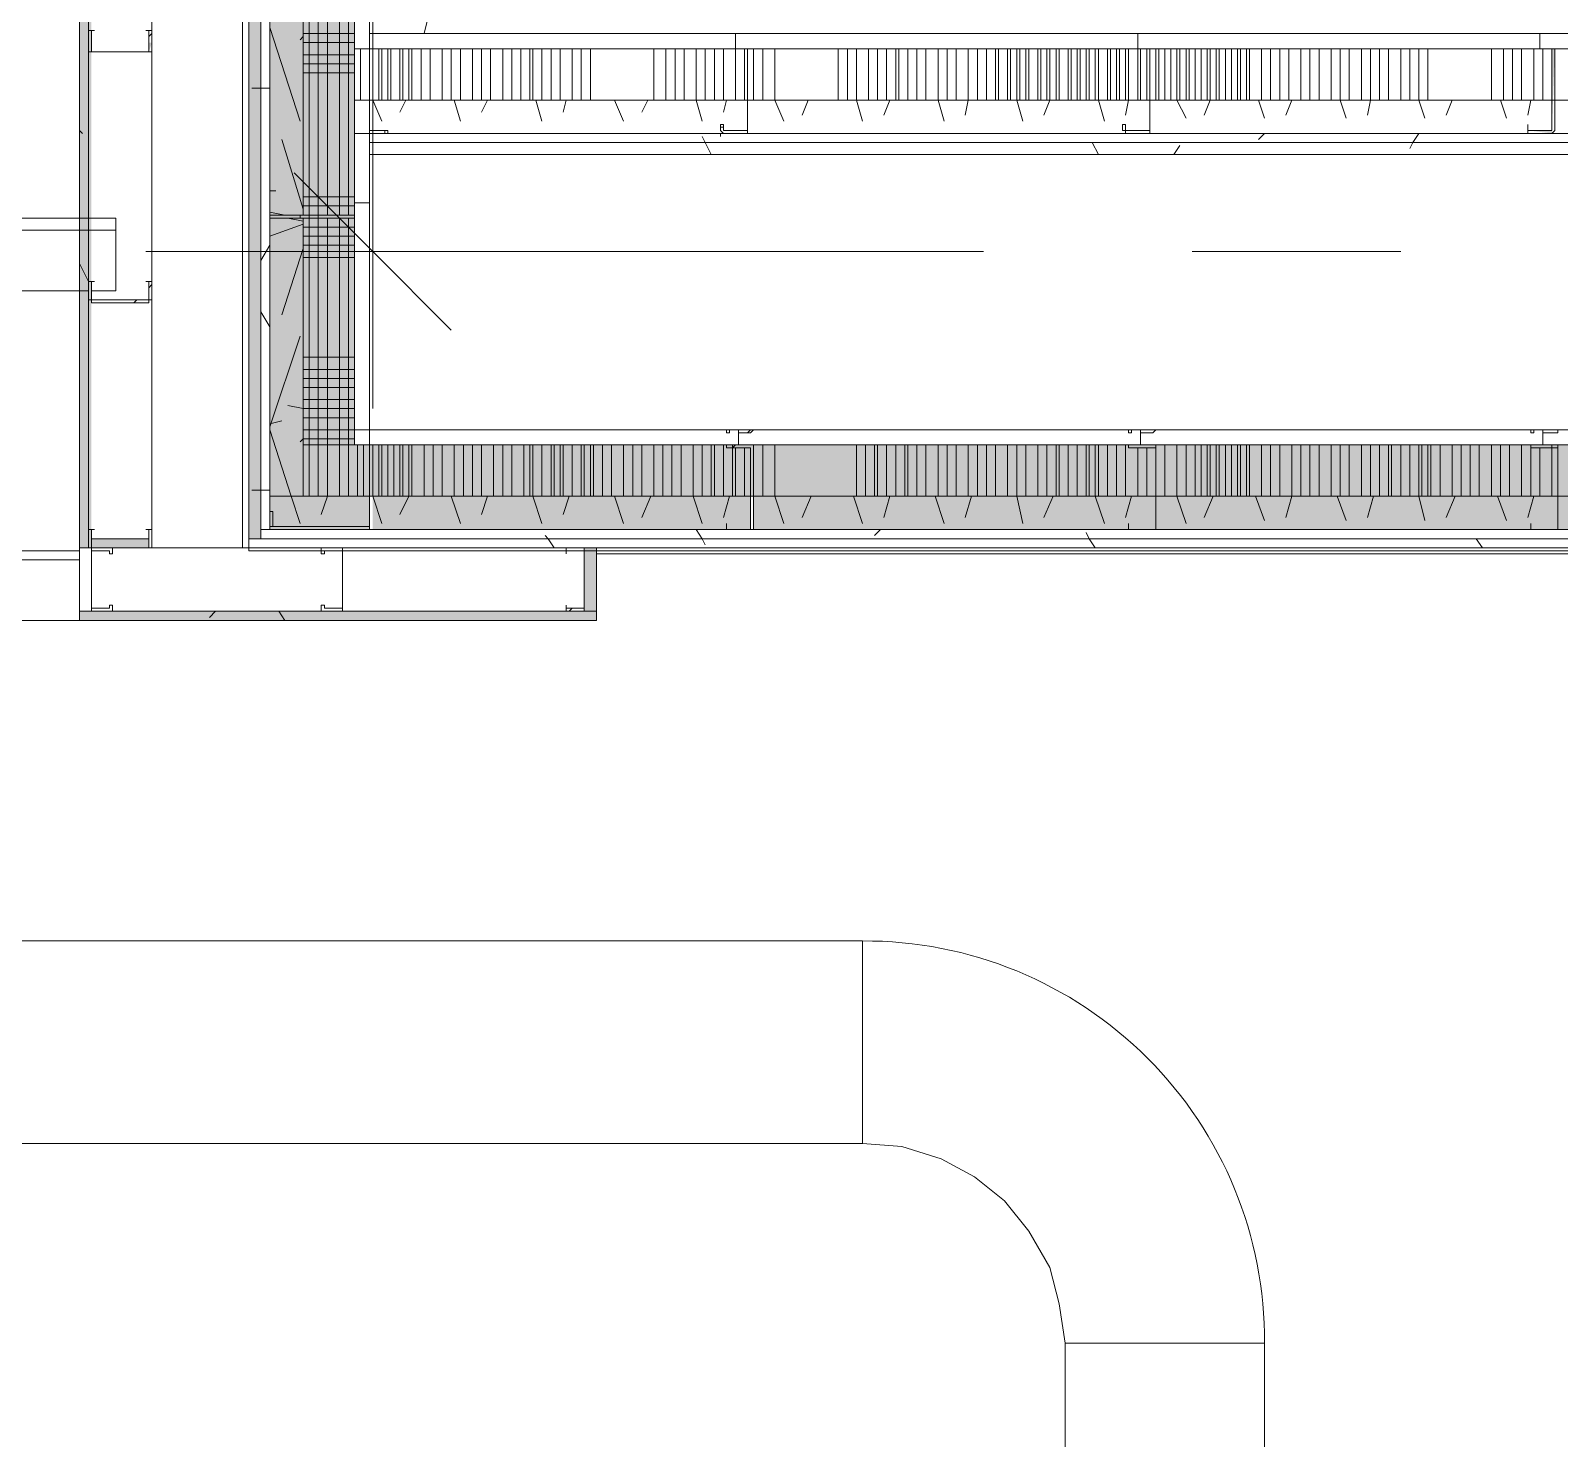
# Model space of a CAD drawing. Header units: metres. Extents: x -2 to 237, y -8 to 52.
# Drawn here: x 41.071 to 43.389, y 22.645 to 24.779 of the extents above; entities that cross this region are included whole.
import ezdxf

# ---------------------------------------------------------------- set-up
doc = ezdxf.new("R2010")
doc.units = ezdxf.units.M
doc.layers.add('HVAC - Ductos', color=5, linetype='Continuous', lineweight=0)
doc.layers.add('PDF3_Geometry', color=7, linetype='Continuous', lineweight=0, true_color=0xaaaaaa)
doc.layers.add('PDF3_Solid Fills', color=7, linetype='Continuous', lineweight=0, true_color=0xffffff)

msp = doc.modelspace()

# ---------------------------------------------------------------- hatches: boundary and pattern name
at = {"layer": 'PDF3_Solid Fills', "lineweight": 0, "transparency": 33554559}
for points in [[(41.4202, 24.0086), (41.4202, 34.1699), (41.4019, 34.1699), (41.4019, 24.0086)], [(41.4843, 24.0728), (41.4843, 25.4661), (41.4798, 25.4707), (41.4843, 25.5166), (41.4798, 25.5211), (41.4843, 26.8182), (41.4798, 26.8228), (41.4843, 28.3353), (41.4798, 28.3399), (41.4843, 29.5499), (41.4798, 29.5545), (41.4843, 29.5958), (41.4798, 29.6004), (41.4843, 31.0578), (41.4798, 31.0624), (41.4843, 31.1037), (41.4798, 31.1083), (41.4843, 32.3595), (41.4798, 32.3641), (41.4843, 32.4053), (41.4798, 32.4099), (41.4843, 34.1012), (41.4339, 34.1012), (41.4339, 24.0728)], [(41.4843, 24.0728), (41.4843, 25.4661), (41.4798, 25.4707), (41.4843, 25.5166), (41.4798, 25.5211), (41.4843, 26.8182), (41.4798, 26.8228), (41.4843, 28.3353), (41.4798, 28.3399), (41.4843, 29.5499), (41.4798, 29.5545), (41.4843, 29.5958), (41.4798, 29.6004), (41.4843, 31.0578), (41.4798, 31.0624), (41.4843, 31.1037), (41.4798, 31.1083), (41.4843, 32.3595), (41.4798, 32.3641), (41.4843, 32.4053), (41.4798, 32.4099), (41.4843, 34.1012), (41.4339, 34.1012), (41.4339, 24.0728)], [(41.1635, 25.1957), (41.2551, 25.1957), (41.2551, 25.2094), (41.1452, 25.2094), (41.1452, 23.9948), (41.2506, 23.9948), (41.2506, 24.0086), (41.1635, 24.0086)], [(44.8027, 24.1506), (44.8027, 24.0911), (44.6744, 24.0911), (44.6744, 24.1506), (41.4843, 24.1506), (41.4843, 24.0727), (44.8348, 24.0727), (44.8348, 24.1506)], [(41.1452, 23.8848), (41.9289, 23.8848), (41.9289, 23.9948), (41.9106, 23.9948), (41.9106, 23.8986), (41.1452, 23.8986)]]:
    msp.add_hatch(color=256, dxfattribs=at).paths.add_polyline_path(points)
h = msp.add_hatch(color=256, dxfattribs=at)
h.paths.add_polyline_path([(41.5119, 29.6004), (41.4843, 29.5958), (41.4843, 29.5545), (41.5119, 29.5545), (41.4843, 29.5499), (41.4843, 28.3399), (41.5119, 28.3399), (41.4843, 28.3353), (41.4843, 26.8228), (41.5119, 26.8228), (41.4843, 26.8182), (41.4843, 26.7724), (41.5622, 26.7724), (41.5622, 34.0279), (41.4843, 34.0279), (41.4843, 32.4099), (41.5119, 32.4099), (41.4843, 32.4053), (41.4843, 32.3641), (41.5119, 32.3641), (41.4843, 32.3595), (41.4843, 31.1083), (41.5119, 31.1083), (41.4843, 31.1037), (41.4843, 31.0624), (41.5119, 31.0624), (41.4843, 31.0578), (41.4843, 29.6004)])
h.paths.add_polyline_path([(41.5119, 25.4707), (41.4843, 25.4661), (41.4843, 24.1506), (41.5622, 24.1506), (41.5622, 26.7678), (41.4843, 26.7678), (41.4843, 25.5211), (41.5119, 25.5211), (41.4843, 25.5166), (41.4843, 25.4707)])
h = msp.add_hatch(color=256, dxfattribs=at)
h.paths.add_polyline_path([(41.5119, 29.6004), (41.4843, 29.5958), (41.4843, 29.5545), (41.5119, 29.5545), (41.4843, 29.5499), (41.4843, 28.3399), (41.5119, 28.3399), (41.4843, 28.3353), (41.4843, 26.8228), (41.5119, 26.8228), (41.4843, 26.8182), (41.4843, 26.7724), (41.5622, 26.7724), (41.5622, 34.0279), (41.4843, 34.0279), (41.4843, 32.4099), (41.5119, 32.4099), (41.4843, 32.4053), (41.4843, 32.3641), (41.5119, 32.3641), (41.4843, 32.3595), (41.4843, 31.1083), (41.5119, 31.1083), (41.4843, 31.1037), (41.4843, 31.0624), (41.5119, 31.0624), (41.4843, 31.0578), (41.4843, 29.6004)])
h.paths.add_polyline_path([(41.5119, 25.4707), (41.4843, 25.4661), (41.4843, 24.1506), (41.5622, 24.1506), (41.5622, 26.7678), (41.4843, 26.7678), (41.4843, 25.5211), (41.5119, 25.5211), (41.4843, 25.5166), (41.4843, 25.4707)])
h = msp.add_hatch(color=256, dxfattribs=at)
h.paths.add_polyline_path([(41.2506, 24.7603), (41.2506, 24.7465), (41.2552, 24.7603)])
h.paths.add_polyline_path([(41.1589, 24.7465), (41.1635, 24.7786), (41.1589, 24.7786)])
h = msp.add_hatch(color=256, dxfattribs=at)
h.paths.add_polyline_path([(43.3773, 24.6228), (43.3773, 24.6274), (43.3406, 24.6274), (43.3771, 24.6228)])
h.paths.add_polyline_path([(43.3773, 24.6274), (43.3818, 24.7511), (43.3773, 24.7511)])
h = msp.add_hatch(color=256, dxfattribs=at)
h.paths.add_polyline_path([(41.5852, 24.0269), (41.5852, 24.0728), (41.4339, 24.0728), (41.4339, 24.0269)])
h.paths.add_polyline_path([(44.8348, 24.0224), (44.8348, 24.0728), (43.9731, 24.0728), (43.9731, 24.0224)])
h.paths.add_polyline_path([(43.9685, 24.0224), (43.9685, 24.0728), (42.1673, 24.0728), (42.1673, 24.0224)])
h.paths.add_polyline_path([(42.1627, 24.0224), (42.1627, 24.0728), (41.5898, 24.0728), (41.5898, 24.0224)])
h = msp.add_hatch(color=256, dxfattribs=at)
h.paths.add_polyline_path([(41.5852, 24.0224), (41.5852, 24.0728), (41.4339, 24.0728), (41.4339, 24.0224)])
h.paths.add_polyline_path([(44.8348, 24.0224), (44.8348, 24.0728), (43.9731, 24.0728), (43.9731, 24.0224)])
h.paths.add_polyline_path([(43.9685, 24.0224), (43.9685, 24.0728), (42.1673, 24.0728), (42.1673, 24.0224)])
h.paths.add_polyline_path([(42.1627, 24.0224), (42.1627, 24.0728), (41.5898, 24.0728), (41.5898, 24.0224)])

# ---------------------------------------------------------------- linework, layer by layer
at = {"layer": 'HVAC - Ductos', "lineweight": 0}
for points in [[(41.5898, 24.2057), (41.5898, 29.1099), (41.5898, 33.8812)], [(41.4706, 24.5632), (41.5898, 24.444), (41.7089, 24.3248)], [(41.3515, 24.444), (41.5898, 24.444), (41.8281, 24.444)]]:
    msp.add_lwpolyline(points, dxfattribs=at)
for points in [[(39.3164, 23.399), (42.3323, 23.399), (42.3323, 23.0919), (39.3164, 23.0919)], [(42.9418, 22.7894), (42.9418, 16.6889), (42.6394, 16.6889), (42.6394, 22.7894)]]:
    msp.add_lwpolyline(points, close=True, dxfattribs=at)
msp.add_lwpolyline([(42.9418, 22.7894), (42.6394, 22.7894), (42.6302, 22.849), (42.6165, 22.904), (42.5844, 22.959), (42.5477, 23.0049), (42.5019, 23.0415), (42.4515, 23.069), (42.3918, 23.0873), (42.3323, 23.0919), (42.3323, 23.399, -0.41751)], format="xyb", close=True, dxfattribs=at)
at = {"layer": 'PDF3_Geometry', "lineweight": 0}
for points in [[(41.5119, 34.1837), (41.4019, 34.1837), (41.4019, 34.005), (41.4019, 24.1736), (41.4019, 23.9902), (44.8348, 23.9902), (45.4077, 23.9902), (45.4077, 24.0086), (44.8623, 24.0086)], [(41.4019, 23.9948), (41.4019, 34.1837), (41.4019, 23.9948)], [(44.8348, 24.0086), (41.4202, 24.0086), (41.4202, 24.0224), (41.5852, 24.0224), (42.1627, 24.0224), (41.5852, 24.0224), (41.4339, 24.0224), (41.4339, 24.0728), (41.4339, 24.1736), (41.4339, 34.005), (41.4339, 34.1012), (41.4339, 34.1516), (42.1214, 34.1516), (41.4202, 34.1516), (41.4202, 34.1699), (44.8027, 34.1699), (44.8027, 34.1516), (44.601, 34.1516)], [(45.7882, 24.0086), (45.7882, 23.9902), (45.4077, 23.9902), (45.4077, 24.0086), (44.8348, 24.0086), (44.8348, 23.9948), (44.8348, 23.9994), (44.8348, 24.0086), (41.4202, 24.0086), (41.4202, 24.0224), (41.4202, 24.1736), (41.4202, 34.005), (41.4202, 34.1516), (41.4202, 34.1699), (44.6515, 34.1699), (44.8027, 34.1699), (44.8165, 34.1699)], [(42.1627, 24.0224), (41.5852, 24.0224), (41.4339, 24.0224), (41.4339, 24.0728), (41.5852, 24.0728), (44.6515, 24.0728), (44.8348, 24.0728), (44.8348, 24.0224), (44.8348, 24.0728), (44.6515, 24.0728), (41.5852, 24.0728), (41.4843, 24.0728), (41.4843, 24.1506), (41.4843, 24.1736), (41.4843, 24.4944), (41.4843, 24.0728), (41.4339, 24.0728), (41.4339, 34.1012), (41.4843, 34.1012), (41.4843, 33.5375), (41.4843, 32.9279), (41.4843, 32.4099)], [(44.8302, 34.0599), (44.8302, 24.1736), (44.8348, 24.1736), (44.8348, 24.1506), (44.8348, 24.1094), (44.8394, 24.114), (45.3756, 24.114), (45.3756, 24.1094), (45.3756, 23.9994), (45.3756, 23.9857), (45.261, 23.9857), (44.8348, 23.9857), (44.8348, 23.9902), (41.9289, 23.9902), (44.8348, 23.9902), (44.8348, 23.9948), (41.9106, 23.9948), (41.9106, 23.8986), (41.1452, 23.8986)], [(44.6515, 34.0279), (44.6515, 24.1736), (44.6744, 24.1736), (44.6744, 24.3799), (44.6744, 24.1736), (44.6744, 24.1506), (44.6515, 24.1506), (41.5852, 24.1506), (41.5622, 24.1506), (41.5622, 24.1736), (41.5852, 24.1736), (41.5852, 25.4432)], [(41.4019, 34.005), (41.4019, 24.1736)], [(41.5852, 24.1736), (41.5852, 24.5906), (44.0418, 24.5906), (44.0418, 24.609), (44.0418, 24.774), (44.0418, 33.3083), (44.0418, 33.4779), (44.0418, 33.4916), (41.5852, 33.4916), (41.5852, 34.005), (44.6515, 34.005), (44.6515, 24.1736)], [(43.9594, 24.774), (43.9594, 24.7511), (43.9594, 24.6732), (43.3773, 24.6732), (42.7677, 24.6732), (42.1581, 24.6732), (41.5852, 24.6732), (41.5622, 24.6732), (41.5622, 24.6228), (41.5852, 24.6228), (44.0098, 24.6228), (44.0098, 24.6732), (44.0098, 24.774), (44.0098, 33.3083)], [(44.0235, 33.3083), (44.0235, 24.774), (44.0235, 24.6228), (44.0235, 24.609), (41.5852, 24.609), (41.5852, 24.6228)], [(41.4843, 24.4944), (41.4843, 24.1506), (41.5622, 24.1506), (41.5622, 25.5211), (41.5622, 26.1811), (41.5622, 26.7678)], [(41.5852, 24.609), (41.5852, 24.5906), (41.5852, 24.609), (41.5852, 24.6228), (41.5622, 24.6228), (41.5622, 24.1736), (41.5622, 25.5211), (41.5622, 26.1811), (41.5622, 26.7678), (41.5622, 26.1811), (41.5622, 25.5211), (41.5622, 24.7511), (41.5852, 24.7511)], [(41.4843, 24.499), (41.4843, 25.1086), (41.4843, 25.4661)], [(43.8585, 24.774), (41.5852, 24.774), (41.5852, 25.4432)], [(41.2552, 23.9948), (41.1589, 23.9948), (41.1452, 23.9948), (41.1452, 25.2094), (41.1589, 25.2094), (41.2552, 25.2094)], [(41.1452, 25.2094), (41.1452, 23.9948), (41.1452, 25.2094)], [(41.1589, 24.0086), (41.1589, 25.1911)], [(41.4019, 25.072), (41.4019, 23.9948), (41.4019, 25.072), (41.2552, 25.072), (41.2552, 25.0857), (41.2872, 25.0857), (41.3056, 25.0857), (41.4019, 25.0857)], [(41.4019, 24.0086), (41.4019, 23.9948), (41.4019, 25.072), (41.4019, 23.9948), (41.4019, 23.9902), (41.4019, 23.9948), (41.4019, 24.0086), (41.4019, 24.1736), (41.4019, 24.0086), (41.4019, 23.9948), (41.4019, 25.072), (41.4019, 23.9948), (41.5119, 23.9948), (41.4019, 23.9948), (41.4019, 24.0086), (44.8348, 24.0086), (44.8348, 23.9948), (41.9106, 23.9948), (44.8348, 23.9948), (44.8348, 23.9902), (44.8348, 23.9948), (44.8348, 23.9994), (45.3619, 23.9994), (45.3619, 24.1094)], [(41.6677, 24.774), (41.7089, 24.939)], [(41.5622, 24.7511), (41.5852, 24.7511), (42.1306, 24.7511), (41.5852, 24.7511), (41.5852, 24.774), (43.8814, 24.774), (43.8814, 24.7511), (43.3681, 24.7511), (43.9594, 24.7511), (43.9594, 24.6732), (43.3773, 24.6732), (42.7677, 24.6732), (42.1581, 24.6732), (41.5852, 24.6732), (41.5852, 24.7511), (42.1306, 24.7511)], [(42.1214, 24.774), (42.1168, 24.774), (42.1214, 24.774)], [(42.7402, 24.7511), (42.1489, 24.7511)], [(42.731, 24.774), (42.7265, 24.774), (42.731, 24.774)], [(43.3498, 24.7511), (42.7585, 24.7511)], [(42.7631, 24.774), (42.7677, 24.774)], [(43.3681, 24.7511), (43.8814, 24.7511), (43.8814, 24.774), (43.8585, 24.774)], [(43.3773, 24.774), (43.3818, 24.774), (43.3773, 24.774)], [(41.5622, 24.6228), (41.5622, 24.6732)], [(41.6081, 24.6228), (41.6081, 24.6274)], [(42.1168, 24.632), (42.1214, 24.632)], [(41.4798, 24.4944), (41.4798, 24.499)], [(41.5852, 24.499), (41.5852, 24.4944), (41.5852, 24.499)], [(41.1635, 24.3844), (41.2002, 24.3844), (41.2002, 24.4944), (38.4135, 24.4944), (38.4135, 24.3844), (38.4501, 24.3844), (41.1589, 24.3844)], [(40.916, 24.4761), (41.2002, 24.4761)], [(42.5156, 24.444), (41.2461, 24.444)], [(43.1481, 24.444), (42.8318, 24.444)], [(41.5852, 24.1736), (41.5622, 24.1736), (41.5622, 24.1506), (41.5852, 24.1506), (44.6515, 24.1506), (44.8348, 24.1506)], [(44.5736, 24.1736), (41.6631, 24.1736)], [(44.5736, 24.1736), (41.6631, 24.1736)], [(42.1581, 24.169), (42.1627, 24.1736)], [(42.1352, 24.1461), (42.1398, 24.1506)], [(42.1673, 24.0224), (42.7769, 24.0224), (43.3864, 24.0224), (43.9685, 24.0224)], [(41.9289, 23.8986), (41.9289, 23.9948), (41.9289, 23.8986), (41.9289, 23.8848), (41.1452, 23.8848)], [(41.2506, 24.0086), (41.1635, 24.0086)], [(44.8348, 23.9857), (41.9289, 23.9857), (44.8348, 23.9857), (44.8348, 23.9902), (41.4019, 23.9902), (41.4019, 23.9948), (41.5119, 23.9948)], [(41.8831, 23.9948), (41.5439, 23.9948)], [(38.4685, 23.9765), (41.1452, 23.9765)], [(41.1452, 23.8848), (41.9289, 23.8848), (41.1452, 23.8848)]]:
    msp.add_lwpolyline(points, dxfattribs=at)
for points in [[(41.4202, 24.0086), (41.4202, 34.1699), (41.4019, 34.1699), (41.4019, 24.0086)], [(41.4202, 34.1516), (41.4202, 24.0224), (41.4339, 24.0224), (41.4339, 34.1516)], [(41.4843, 24.499), (41.4843, 25.1086), (41.4843, 25.4661), (41.4843, 25.1086)], [(41.1452, 23.8848), (41.9289, 23.8848), (41.9289, 23.9948), (41.9106, 23.9948), (41.2552, 23.9948), (41.2552, 24.0086), (41.2552, 25.1911), (41.2552, 25.2094), (41.1452, 25.2094), (41.1452, 23.9948)], [(41.1589, 25.2094), (41.1452, 25.2094), (41.1452, 23.9948), (41.1589, 23.9948)], [(41.2552, 25.2094), (41.1589, 25.2094), (41.1589, 23.9948), (41.2552, 23.9948)], [(41.3927, 23.9948), (41.3927, 25.072)], [(41.3927, 23.9948), (41.3927, 25.072)], [(41.4019, 23.9948), (41.4019, 25.072)], [(41.2552, 24.7465), (41.2506, 24.7465), (41.1635, 24.7465), (41.1589, 24.7465), (41.1589, 24.7786), (41.1681, 24.7786), (41.1635, 24.7786), (41.1635, 24.7465), (41.2506, 24.7465), (41.2506, 24.7786), (41.2461, 24.7786), (41.2552, 24.7786)], [(41.5852, 24.6228), (41.6127, 24.6228), (41.6127, 24.6274), (41.5852, 24.6274), (41.5852, 24.774), (41.6631, 24.774), (41.5852, 24.774)], [(42.1398, 24.7511), (42.1398, 24.774), (42.1581, 24.774), (42.1214, 24.774), (42.126, 24.774), (42.1214, 24.774), (42.1581, 24.774), (42.1398, 24.774), (42.1398, 24.7511), (42.1581, 24.7511), (42.1581, 24.6274), (42.1581, 24.6228), (42.1214, 24.6228), (42.1168, 24.6274), (42.1168, 24.6365), (42.1214, 24.6365), (42.1214, 24.6274), (42.1581, 24.6274), (42.1581, 24.7511), (42.1168, 24.7511)], [(42.7402, 24.7511), (42.1489, 24.7511)], [(42.7494, 24.7511), (42.7494, 24.774), (42.7677, 24.774), (42.731, 24.774), (42.7356, 24.774), (42.731, 24.774), (42.7677, 24.774), (42.7494, 24.774), (42.7494, 24.7511), (42.7677, 24.7511), (42.7677, 24.6274), (42.7677, 24.6228), (42.731, 24.6228), (42.731, 24.6274), (42.7265, 24.6274), (42.7265, 24.6365), (42.731, 24.6365), (42.731, 24.6274), (42.7677, 24.6274), (42.7677, 24.7511), (42.7265, 24.7511)], [(43.3498, 24.7511), (42.7585, 24.7511)], [(43.359, 24.7511), (43.359, 24.774), (43.3773, 24.774), (43.3406, 24.774), (43.3452, 24.774), (43.3406, 24.774), (43.3773, 24.774), (43.359, 24.774), (43.359, 24.7511), (43.3773, 24.7511), (43.3818, 24.7511), (43.3818, 24.6274), (43.3773, 24.6228), (43.3406, 24.6228), (43.3406, 24.6274), (43.3406, 24.6365), (43.3406, 24.6274), (43.3773, 24.6274), (43.3773, 24.7511), (43.3406, 24.7511)], [(41.5852, 24.6732), (41.5852, 24.6228), (44.0098, 24.6228), (44.0098, 24.6732), (44.0052, 24.6732), (43.3773, 24.6732), (42.7677, 24.6732), (42.1581, 24.6732)], [(41.5852, 24.6228), (41.5852, 24.609), (44.0235, 24.609), (44.0235, 24.6228)], [(41.5852, 24.609), (41.5852, 24.5906), (44.0418, 24.5906), (44.0418, 24.609)], [(41.5622, 24.5174), (41.5852, 24.5174), (41.5852, 24.499), (41.5852, 24.5357), (41.5852, 24.5311), (41.5852, 24.5357), (41.5852, 24.499), (41.5852, 24.5174), (41.5806, 24.5174), (41.5622, 24.5174), (41.5622, 24.499), (41.5622, 24.4944), (41.4339, 24.4944), (41.4339, 24.499), (41.4339, 24.5357), (41.4431, 24.5357), (41.4339, 24.5357), (41.4339, 24.499), (41.5622, 24.499), (41.5622, 24.5357)], [(41.2552, 24.3707), (41.2506, 24.3707), (41.2506, 24.3661), (41.1635, 24.3661), (41.1635, 24.3707), (41.1589, 24.3707), (41.1589, 24.3982), (41.1681, 24.3982), (41.1635, 24.3982), (41.1635, 24.3707), (41.2506, 24.3707), (41.2506, 24.3982), (41.2461, 24.3982), (41.2552, 24.3982)], [(41.5852, 24.0224), (41.6127, 24.0224), (41.5852, 24.0224), (41.5852, 24.1736), (41.6631, 24.1736), (41.5852, 24.1736)], [(42.1444, 24.1506), (42.1444, 24.169), (42.1444, 24.1736), (42.1627, 24.1736), (42.126, 24.1736), (42.1306, 24.1736), (42.1306, 24.169), (42.126, 24.169), (42.126, 24.1736), (42.1627, 24.1736), (42.1673, 24.1736), (42.1627, 24.169), (42.1444, 24.169), (42.1444, 24.1506), (42.1627, 24.1506), (42.1673, 24.1506), (42.1673, 24.1461), (42.1673, 24.0224), (42.1627, 24.0224), (42.126, 24.0224), (42.126, 24.0315), (42.126, 24.0224), (42.1627, 24.0224), (42.1627, 24.1461), (42.126, 24.1461), (42.126, 24.1506)], [(42.7539, 24.1506), (42.7539, 24.169), (42.7539, 24.1736), (42.7723, 24.1736), (42.7356, 24.1736), (42.7402, 24.1736), (42.7402, 24.169), (42.7356, 24.169), (42.7356, 24.1736), (42.7723, 24.1736), (42.7769, 24.1736), (42.7723, 24.169), (42.7585, 24.169), (42.7539, 24.169), (42.7539, 24.1506), (42.7723, 24.1506), (42.7769, 24.1506), (42.7769, 24.1461), (42.7769, 24.0224), (42.7723, 24.0224), (42.7356, 24.0224), (42.7356, 24.0315), (42.7356, 24.0224), (42.7723, 24.0224), (42.7769, 24.0224), (42.7769, 24.1461), (42.7723, 24.1461), (42.7356, 24.1461), (42.7356, 24.1506)], [(43.3635, 24.1506), (43.3635, 24.169), (43.3635, 24.1736), (43.3681, 24.1736), (43.3818, 24.1736), (43.3452, 24.1736), (43.3498, 24.1736), (43.3498, 24.169), (43.3452, 24.169), (43.3452, 24.1736), (43.3864, 24.1736), (43.3864, 24.169), (43.3681, 24.169), (43.3635, 24.169), (43.3635, 24.1506), (43.3864, 24.1506), (43.3864, 24.1461), (43.3864, 24.0224), (43.3452, 24.0224), (43.3452, 24.0315), (43.3452, 24.0224), (43.3864, 24.0224), (43.3864, 24.1461), (43.3452, 24.1461), (43.3452, 24.1506)], [(44.8348, 24.0728), (44.8348, 24.1506), (44.6515, 24.1506), (41.5852, 24.1506), (41.4843, 24.1506), (41.4843, 24.0728), (41.5852, 24.0728), (44.6515, 24.0728)], [(41.4339, 24.0498), (41.4385, 24.0498), (41.4385, 24.0269), (41.5852, 24.0269), (41.5852, 24.1003), (41.5852, 24.0269), (41.4339, 24.0269)], [(41.2552, 23.9948), (41.2506, 23.9948), (41.1635, 23.9948), (41.1589, 23.9948), (41.1589, 24.0224), (41.1681, 24.0224), (41.1635, 24.0224), (41.1635, 23.9948), (41.2506, 23.9948), (41.2506, 24.0224), (41.2461, 24.0224), (41.2552, 24.0224)], [(42.1673, 24.0224), (42.7769, 24.0224), (43.3864, 24.0224), (43.9685, 24.0224), (43.3864, 24.0224), (42.7769, 24.0224)], [(41.1452, 23.9902), (38.4685, 23.9902), (38.4685, 23.8848), (41.1452, 23.8848)], [(41.2552, 23.9948), (41.1589, 23.9948), (41.1452, 23.9948), (41.1589, 23.9948)], [(41.9289, 23.9948), (41.1452, 23.9948), (41.1452, 23.8986), (41.9289, 23.8986)], [(41.9289, 23.8848), (41.9289, 23.8986), (41.9289, 23.9902), (41.9289, 23.8848), (41.1452, 23.8848)], [(41.1635, 23.8986), (41.1635, 23.9032), (41.1635, 23.9902), (41.1635, 23.9948), (41.1956, 23.9948), (41.1956, 23.9857), (41.191, 23.9857), (41.191, 23.9902), (41.1635, 23.9902), (41.1635, 23.9032), (41.191, 23.9032), (41.191, 23.9078), (41.1956, 23.9078), (41.1956, 23.8986)], [(41.5439, 23.9948), (41.5439, 23.9902), (41.5439, 23.9032), (41.5439, 23.8986), (41.5119, 23.8986), (41.5119, 23.9078), (41.5165, 23.9078), (41.5165, 23.9032), (41.5439, 23.9032), (41.5439, 23.9902), (41.5165, 23.9902), (41.5165, 23.9857), (41.5119, 23.9857), (41.5119, 23.9948)], [(41.8831, 23.9948), (41.5439, 23.9948)], [(41.9106, 23.9948), (41.9106, 23.9902), (41.9106, 23.9032), (41.9106, 23.8986), (41.8831, 23.8986), (41.8831, 23.9078), (41.8831, 23.9032), (41.9106, 23.9032), (41.9106, 23.9902), (41.8831, 23.9902), (41.8831, 23.9857), (41.8831, 23.9948)], [(41.1452, 23.8848), (41.9289, 23.8848), (41.9289, 23.8986), (41.1452, 23.8986)]]:
    msp.add_lwpolyline(points, close=True, dxfattribs=at)
at = {"layer": 'PDF3_Geometry', "color": 254, "lineweight": 0, "true_color": 0xeaeaea}
for points in [[(41.4935, 24.0728), (41.4935, 24.1506), (41.4935, 25.4661)], [(41.5073, 24.0728), (41.5073, 24.1506), (41.5073, 25.4661)], [(41.5211, 24.499), (41.5211, 25.104)], [(41.5393, 24.499), (41.5393, 25.104)], [(41.5531, 24.499), (41.5531, 25.104)], [(41.4843, 24.774), (41.5622, 24.774)], [(41.4843, 24.7603), (41.5622, 24.7603)], [(41.5714, 24.6732), (41.5714, 24.7511)], [(41.5898, 24.6732), (41.5898, 24.7511)], [(41.5989, 24.6732), (41.5989, 24.7511)], [(41.6035, 24.6732), (41.6035, 24.7511)], [(41.6127, 24.6732), (41.6127, 24.7511)], [(41.6173, 24.6732), (41.6173, 24.7511)], [(41.631, 24.6732), (41.631, 24.7511)], [(41.6356, 24.6732), (41.6356, 24.7511)], [(41.6448, 24.6732), (41.6448, 24.7511)], [(41.6493, 24.6732), (41.6493, 24.7511)], [(41.6631, 24.6732), (41.6631, 24.7511)], [(41.6769, 24.6732), (41.6769, 24.7511)], [(41.6952, 24.6732), (41.6952, 24.7511)], [(41.7089, 24.6732), (41.7089, 24.7511)], [(41.7227, 24.6732), (41.7227, 24.7511)], [(41.741, 24.6732), (41.741, 24.7511)], [(41.7548, 24.6732), (41.7548, 24.7511)], [(41.7685, 24.6732), (41.7685, 24.7511)], [(41.7869, 24.6732), (41.7869, 24.7511)], [(41.8006, 24.6732), (41.8006, 24.7511)], [(41.8143, 24.6732), (41.8143, 24.7511)], [(41.8281, 24.6732), (41.8281, 24.7511)], [(41.8327, 24.6732), (41.8327, 24.7511)], [(41.8464, 24.6732), (41.8464, 24.7511)], [(41.8602, 24.6732), (41.8602, 24.7511)], [(41.8739, 24.6732), (41.8739, 24.7511)], [(41.8923, 24.6732), (41.8923, 24.7511)], [(41.906, 24.6732), (41.906, 24.7511)], [(41.9198, 24.6732), (41.9198, 24.7511)], [(42.016, 24.6732), (42.016, 24.7511)], [(42.0344, 24.6732), (42.0344, 24.7511)], [(42.0481, 24.6732), (42.0481, 24.7511)], [(42.0619, 24.6732), (42.0619, 24.7511)], [(42.0802, 24.6732), (42.0802, 24.7511)], [(42.0939, 24.6732), (42.0939, 24.7511)], [(42.1214, 24.6732), (42.1214, 24.7511)], [(42.1398, 24.6732), (42.1398, 24.7511)], [(42.1535, 24.6732), (42.1535, 24.7511)], [(42.1673, 24.6732), (42.1673, 24.7511)], [(42.181, 24.6732), (42.181, 24.7511)], [(42.1994, 24.6732), (42.1994, 24.7511)], [(42.2956, 24.6732), (42.2956, 24.7511)], [(42.3094, 24.6732), (42.3094, 24.7511)], [(42.3231, 24.6732), (42.3231, 24.7511)], [(42.3415, 24.6732), (42.3415, 24.7511)], [(42.3827, 24.6732), (42.3827, 24.7511)], [(42.3872, 24.6732), (42.3872, 24.7511)], [(42.401, 24.6732), (42.401, 24.7511)], [(42.4148, 24.6732), (42.4148, 24.7511)], [(42.4285, 24.6732), (42.4285, 24.7511)], [(42.4469, 24.6732), (42.4469, 24.7511)], [(42.4606, 24.6732), (42.4606, 24.7511)], [(42.4744, 24.6732), (42.4744, 24.7511)], [(42.4927, 24.6732), (42.4927, 24.7511)], [(42.5064, 24.6732), (42.5064, 24.7511)], [(42.5202, 24.6732), (42.5202, 24.7511)], [(42.5339, 24.6732), (42.5339, 24.7511)], [(42.5385, 24.6732), (42.5385, 24.7511)], [(42.5523, 24.6732), (42.5523, 24.7511)], [(42.5568, 24.6732), (42.5568, 24.7511)], [(42.566, 24.6732), (42.566, 24.7511)], [(42.5706, 24.6732), (42.5706, 24.7511)], [(42.5798, 24.6732), (42.5798, 24.7511)], [(42.5844, 24.6732), (42.5844, 24.7511)], [(42.5981, 24.6732), (42.5981, 24.7511)], [(42.6027, 24.6732), (42.6027, 24.7511)], [(42.6119, 24.6732), (42.6119, 24.7511)], [(42.6165, 24.6732), (42.6165, 24.7511)], [(42.6302, 24.6732), (42.6302, 24.7511)], [(42.6439, 24.6732), (42.6439, 24.7511)], [(42.6485, 24.6732), (42.6485, 24.7511)], [(42.6577, 24.6732), (42.6577, 24.7511)], [(42.6622, 24.6732), (42.6622, 24.7511)], [(42.6714, 24.6732), (42.6714, 24.7511)], [(42.676, 24.6732), (42.676, 24.7511)], [(42.6852, 24.6732), (42.6852, 24.7511)], [(42.6898, 24.6732), (42.6898, 24.7511)], [(42.7035, 24.6732), (42.7035, 24.7511)], [(42.7081, 24.6732), (42.7081, 24.7511)], [(42.7173, 24.6732), (42.7173, 24.7511)], [(42.7219, 24.6732), (42.7219, 24.7511)], [(42.731, 24.6732), (42.731, 24.7511)], [(42.7356, 24.6732), (42.7356, 24.7511)], [(42.7494, 24.6732), (42.7494, 24.7511)], [(42.7539, 24.6732), (42.7539, 24.7511)], [(42.7631, 24.6732), (42.7631, 24.7511)], [(42.7677, 24.6732), (42.7677, 24.7511)], [(42.7769, 24.6732), (42.7769, 24.7511)], [(42.7814, 24.6732), (42.7814, 24.7511)], [(42.7906, 24.6732), (42.7906, 24.7511)], [(42.7998, 24.6732), (42.7998, 24.7511)], [(42.8089, 24.6732), (42.8089, 24.7511)], [(42.8227, 24.6732), (42.8227, 24.7511)], [(42.8273, 24.6732), (42.8273, 24.7511)], [(42.8364, 24.6732), (42.8364, 24.7511)], [(42.8456, 24.6732), (42.8456, 24.7511)], [(42.8548, 24.6732), (42.8548, 24.7511)], [(42.8594, 24.6732), (42.8594, 24.7511)], [(42.8685, 24.6732), (42.8685, 24.7511)], [(42.8731, 24.6732), (42.8731, 24.7511)], [(42.8823, 24.6732), (42.8823, 24.7511)], [(42.8915, 24.6732), (42.8915, 24.7511)], [(42.9006, 24.6732), (42.9006, 24.7511)], [(42.9052, 24.6732), (42.9052, 24.7511)], [(42.9144, 24.6732), (42.9144, 24.7511)], [(42.9189, 24.6732), (42.9189, 24.7511)], [(42.9372, 24.6732), (42.9372, 24.7511)], [(42.951, 24.6732), (42.951, 24.7511)], [(42.9648, 24.6732), (42.9648, 24.7511)], [(42.9785, 24.6732), (42.9785, 24.7511)], [(42.9969, 24.6732), (42.9969, 24.7511)], [(43.0106, 24.6732), (43.0106, 24.7511)], [(43.0244, 24.6732), (43.0244, 24.7511)], [(43.0427, 24.6732), (43.0427, 24.7511)], [(43.0564, 24.6732), (43.0564, 24.7511)], [(43.0702, 24.6732), (43.0702, 24.7511)], [(43.0885, 24.6732), (43.0885, 24.7511)], [(43.116, 24.6732), (43.116, 24.7511)], [(43.1298, 24.6732), (43.1298, 24.7511)], [(43.1481, 24.6732), (43.1481, 24.7511)], [(43.1619, 24.6732), (43.1619, 24.7511)], [(43.1756, 24.6732), (43.1756, 24.7511)], [(43.1894, 24.6732), (43.1894, 24.7511)], [(43.2856, 24.6732), (43.2856, 24.7511)], [(43.304, 24.6732), (43.304, 24.7511)], [(43.3177, 24.6732), (43.3177, 24.7511)], [(43.3314, 24.6732), (43.3314, 24.7511)], [(43.3498, 24.6732), (43.3498, 24.7511)], [(43.3635, 24.6732), (43.3635, 24.7511)], [(41.4843, 24.742), (41.5622, 24.742)], [(41.4843, 24.7282), (41.5622, 24.7282)], [(41.4843, 24.7144), (41.5622, 24.7144)], [(41.4843, 24.5265), (41.5622, 24.5265)], [(41.4843, 24.5128), (41.5622, 24.5128)], [(41.4843, 24.499), (41.5622, 24.499)], [(41.4843, 24.4807), (41.5622, 24.4807)], [(41.5211, 24.0728), (41.5211, 24.1506), (41.5211, 24.4944)], [(41.5393, 24.0728), (41.5393, 24.1506), (41.5393, 24.4944)], [(41.5531, 24.0728), (41.5531, 24.1506), (41.5531, 24.4944)], [(41.4843, 24.4669), (41.5622, 24.4669)], [(41.4843, 24.4532), (41.5622, 24.4532)], [(41.4843, 24.4348), (41.5622, 24.4348)], [(41.4843, 24.2836), (41.5622, 24.2836)], [(41.4843, 24.2652), (41.5622, 24.2652)], [(41.4843, 24.2515), (41.5622, 24.2515)], [(41.4843, 24.2378), (41.5622, 24.2378)], [(41.4843, 24.2194), (41.5622, 24.2194)], [(41.4843, 24.2057), (41.5622, 24.2057)], [(41.4843, 24.1919), (41.5622, 24.1919)], [(41.4843, 24.1736), (41.5622, 24.1736)], [(41.4843, 24.1598), (41.5622, 24.1598)], [(41.5668, 24.0728), (41.5668, 24.1506)], [(41.576, 24.0728), (41.576, 24.1506)], [(41.5852, 24.0728), (41.5852, 24.1506)], [(41.5898, 24.0728), (41.5898, 24.1506)], [(41.5989, 24.0728), (41.5989, 24.1506)], [(41.6035, 24.0728), (41.6035, 24.1506)], [(41.6127, 24.0728), (41.6127, 24.1506)], [(41.6219, 24.0728), (41.6219, 24.1506)], [(41.631, 24.0728), (41.631, 24.1506)], [(41.6356, 24.0728), (41.6356, 24.1506)], [(41.6448, 24.0728), (41.6448, 24.1506)], [(41.6493, 24.0728), (41.6493, 24.1506)], [(41.6677, 24.0728), (41.6677, 24.1506)], [(41.6814, 24.0728), (41.6814, 24.1506)], [(41.6952, 24.0728), (41.6952, 24.1506)], [(41.7135, 24.0728), (41.7135, 24.1506)], [(41.7273, 24.0728), (41.7273, 24.1506)], [(41.741, 24.0728), (41.741, 24.1506)], [(41.7548, 24.0728), (41.7548, 24.1506)], [(41.7731, 24.0728), (41.7731, 24.1506)], [(41.7869, 24.0728), (41.7869, 24.1506)], [(41.8006, 24.0728), (41.8006, 24.1506)], [(41.8189, 24.0728), (41.8189, 24.1506)], [(41.8281, 24.0728), (41.8281, 24.1506)], [(41.8327, 24.0728), (41.8327, 24.1506)], [(41.8464, 24.0728), (41.8464, 24.1506)], [(41.8602, 24.0728), (41.8602, 24.1506)], [(41.8648, 24.0728), (41.8648, 24.1506)], [(41.8739, 24.0728), (41.8739, 24.1506)], [(41.8785, 24.0728), (41.8785, 24.1506)], [(41.906, 24.0728), (41.906, 24.1506)], [(41.9106, 24.0728), (41.9106, 24.1506)], [(41.9198, 24.0728), (41.9198, 24.1506)], [(41.9243, 24.0728), (41.9243, 24.1506)], [(41.9381, 24.0728), (41.9381, 24.1506)], [(41.9519, 24.0728), (41.9519, 24.1506)], [(41.9702, 24.0728), (41.9702, 24.1506)], [(41.9839, 24.0728), (41.9839, 24.1506)], [(41.9977, 24.0728), (41.9977, 24.1506)], [(42.016, 24.0728), (42.016, 24.1506)], [(42.0298, 24.0728), (42.0298, 24.1506)], [(42.0435, 24.0728), (42.0435, 24.1506)], [(42.0573, 24.0728), (42.0573, 24.1506)], [(42.0756, 24.0728), (42.0756, 24.1506)], [(42.0894, 24.0728), (42.0894, 24.1506)], [(42.1031, 24.0728), (42.1031, 24.1506)], [(42.1077, 24.0728), (42.1077, 24.1506)], [(42.1352, 24.0728), (42.1352, 24.1506)], [(42.1673, 24.0728), (42.1673, 24.1506)], [(42.181, 24.0728), (42.181, 24.1506)], [(42.1994, 24.0728), (42.1994, 24.1506)], [(42.3231, 24.0728), (42.3231, 24.1506)], [(42.3369, 24.0728), (42.3369, 24.1506)], [(42.3506, 24.0728), (42.3506, 24.1506)], [(42.3552, 24.0728), (42.3552, 24.1506)], [(42.3964, 24.0728), (42.3964, 24.1506)], [(42.401, 24.0728), (42.401, 24.1506)], [(42.4285, 24.0728), (42.4285, 24.1506)], [(42.4469, 24.0728), (42.4469, 24.1506)], [(42.4606, 24.0728), (42.4606, 24.1506)], [(42.4744, 24.0728), (42.4744, 24.1506)], [(42.4927, 24.0728), (42.4927, 24.1506)], [(42.5064, 24.0728), (42.5064, 24.1506)], [(42.5202, 24.0728), (42.5202, 24.1506)], [(42.5339, 24.0728), (42.5339, 24.1506)], [(42.5523, 24.0728), (42.5523, 24.1506)], [(42.566, 24.0728), (42.566, 24.1506)], [(42.5798, 24.0728), (42.5798, 24.1506)], [(42.6302, 24.0728), (42.6302, 24.1506)], [(42.6714, 24.0728), (42.6714, 24.1506)], [(42.676, 24.0728), (42.676, 24.1506)], [(42.6852, 24.0728), (42.6852, 24.1506)], [(42.6898, 24.0728), (42.6898, 24.1506)], [(42.7035, 24.0728), (42.7035, 24.1506)], [(42.7173, 24.0728), (42.7173, 24.1506)], [(42.731, 24.0728), (42.731, 24.1506)], [(42.7769, 24.0728), (42.7769, 24.1506)], [(42.7906, 24.0728), (42.7906, 24.1506)], [(42.8089, 24.0728), (42.8089, 24.1506)], [(42.8227, 24.0728), (42.8227, 24.1506)], [(42.8364, 24.0728), (42.8364, 24.1506)], [(42.8456, 24.0728), (42.8456, 24.1506)], [(42.8548, 24.0728), (42.8548, 24.1506)], [(42.8594, 24.0728), (42.8594, 24.1506)], [(42.8685, 24.0728), (42.8685, 24.1506)], [(42.8731, 24.0728), (42.8731, 24.1506)], [(42.8823, 24.0728), (42.8823, 24.1506)], [(42.8915, 24.0728), (42.8915, 24.1506)], [(42.9006, 24.0728), (42.9006, 24.1506)], [(42.9052, 24.0728), (42.9052, 24.1506)], [(42.9144, 24.0728), (42.9144, 24.1506)], [(42.9189, 24.0728), (42.9189, 24.1506)], [(42.9372, 24.0728), (42.9372, 24.1506)], [(42.951, 24.0728), (42.951, 24.1506)], [(42.9648, 24.0728), (42.9648, 24.1506)], [(42.9831, 24.0728), (42.9831, 24.1506)], [(42.9969, 24.0728), (42.9969, 24.1506)], [(43.0106, 24.0728), (43.0106, 24.1506)], [(43.0244, 24.0728), (43.0244, 24.1506)], [(43.0427, 24.0728), (43.0427, 24.1506)], [(43.0564, 24.0728), (43.0564, 24.1506)], [(43.0702, 24.0728), (43.0702, 24.1506)], [(43.0885, 24.0728), (43.0885, 24.1506)], [(43.116, 24.0728), (43.116, 24.1506)], [(43.1298, 24.0728), (43.1298, 24.1506)], [(43.1344, 24.0728), (43.1344, 24.1506)], [(43.1756, 24.0728), (43.1756, 24.1506)], [(43.1802, 24.0728), (43.1802, 24.1506)], [(43.1894, 24.0728), (43.1894, 24.1506)], [(43.194, 24.0728), (43.194, 24.1506)], [(43.2077, 24.0728), (43.2077, 24.1506)], [(43.226, 24.0728), (43.226, 24.1506)], [(43.2398, 24.0728), (43.2398, 24.1506)], [(43.2535, 24.0728), (43.2535, 24.1506)], [(43.2673, 24.0728), (43.2673, 24.1506)], [(43.2856, 24.0728), (43.2856, 24.1506)], [(43.2994, 24.0728), (43.2994, 24.1506)], [(43.3131, 24.0728), (43.3131, 24.1506)], [(43.3314, 24.0728), (43.3314, 24.1506)], [(43.3452, 24.0728), (43.3452, 24.1506)], [(42.1398, 24.0728), (42.1398, 24.1461)], [(42.1535, 24.0728), (42.1535, 24.1461)], [(42.7494, 24.0728), (42.7494, 24.1461)], [(42.7631, 24.0728), (42.7631, 24.1461)], [(43.359, 24.0728), (43.359, 24.1461)]]:
    msp.add_lwpolyline(points, dxfattribs=at)
at = {"layer": 'PDF3_Geometry', "color": 254, "lineweight": 0, "true_color": 0xdddddd}
for points in [[(41.4339, 24.7832), (41.4798, 24.6411)], [(41.4843, 24.7694), (41.4798, 24.7648)], [(41.5898, 24.6732), (41.6035, 24.6411)], [(41.6402, 24.6732), (41.631, 24.6549)], [(41.7135, 24.6732), (41.7227, 24.6411)], [(41.7639, 24.6732), (41.7548, 24.6549)], [(41.8372, 24.6732), (41.8464, 24.6411)], [(41.8831, 24.6732), (41.8785, 24.6549)], [(41.9564, 24.6732), (41.9702, 24.6411)], [(42.0068, 24.6732), (41.9977, 24.6549)], [(42.0802, 24.6732), (42.0894, 24.6411)], [(42.126, 24.6732), (42.1214, 24.6549)], [(42.1994, 24.6732), (42.2131, 24.6411)], [(42.2498, 24.6732), (42.2406, 24.6503)], [(42.3231, 24.6732), (42.3323, 24.6411)], [(42.3735, 24.6732), (42.3644, 24.6503)], [(42.4469, 24.6732), (42.456, 24.6411)], [(42.4927, 24.6732), (42.4881, 24.6503)], [(42.566, 24.6732), (42.5752, 24.6411)], [(42.6165, 24.6732), (42.6073, 24.6503)], [(42.6898, 24.6732), (42.6989, 24.6411)], [(42.7356, 24.6732), (42.731, 24.6503)], [(42.8089, 24.6732), (42.8227, 24.6457)], [(42.8594, 24.6732), (42.8502, 24.6503)], [(42.9327, 24.6732), (42.9418, 24.6457)], [(42.9831, 24.6732), (42.9739, 24.6503)], [(43.0564, 24.6732), (43.0656, 24.6457)], [(43.1023, 24.6732), (43.0977, 24.6503)], [(43.1756, 24.6732), (43.1848, 24.6457)], [(43.226, 24.6732), (43.2168, 24.6503)], [(43.2994, 24.6732), (43.3085, 24.6457)], [(43.3452, 24.6732), (43.3406, 24.6503)], [(41.4523, 24.6136), (41.4843, 24.5082)], [(41.4339, 24.5036), (41.4568, 24.499)], [(41.4843, 24.4853), (41.4339, 24.4669)], [(41.4614, 24.4944), (41.4843, 24.4898)], [(41.4843, 24.4486), (41.4523, 24.3478)], [(41.4798, 24.3156), (41.4339, 24.1782)], [(41.4614, 24.2103), (41.4843, 24.2057)], [(41.4523, 24.1874), (41.4339, 24.1828)], [(41.466, 24.0728), (41.4798, 24.0315), (41.466, 24.0728), (41.4339, 24.1736)], [(41.4843, 24.1598), (41.4798, 24.1552)], [(41.5211, 24.0728), (41.5119, 24.0452)], [(41.5898, 24.0728), (41.6035, 24.0315)], [(41.6448, 24.0728), (41.631, 24.0452)], [(41.7089, 24.0728), (41.7227, 24.0315)], [(41.7639, 24.0728), (41.7548, 24.0452)], [(41.8327, 24.0728), (41.8464, 24.0315)], [(41.8877, 24.0728), (41.8785, 24.0452)], [(41.9564, 24.0728), (41.9702, 24.0315)], [(42.0114, 24.0728), (41.9977, 24.0406)], [(42.0756, 24.0728), (42.0894, 24.0315)], [(42.1306, 24.0728), (42.1214, 24.0406)], [(42.1994, 24.0728), (42.2131, 24.0315)], [(42.2544, 24.0728), (42.2406, 24.0406)], [(42.3185, 24.0728), (42.3323, 24.0315)], [(42.3735, 24.0728), (42.3644, 24.0406)], [(42.4423, 24.0728), (42.456, 24.0315)], [(42.4973, 24.0728), (42.4881, 24.0406)], [(42.566, 24.0728), (42.5752, 24.0315)], [(42.6211, 24.0728), (42.6073, 24.0406)], [(42.6852, 24.0728), (42.6989, 24.0315)], [(42.7402, 24.0728), (42.731, 24.0406)], [(42.8089, 24.0728), (42.8227, 24.0315)], [(42.8639, 24.0728), (42.8502, 24.0406)], [(42.9281, 24.0728), (42.9418, 24.0361)], [(42.9831, 24.0728), (42.9739, 24.0406)], [(43.0519, 24.0728), (43.0656, 24.0361)], [(43.1068, 24.0728), (43.0977, 24.0406)], [(43.1756, 24.0728), (43.1848, 24.0361)], [(43.2306, 24.0728), (43.2168, 24.0406)], [(43.2948, 24.0728), (43.3085, 24.0361)], [(43.3498, 24.0728), (43.3406, 24.0406)]]:
    msp.add_lwpolyline(points, close=True, dxfattribs=at)
at = {"layer": 'PDF3_Geometry', "color": 254, "lineweight": 0, "true_color": 0xd2d2d2}
for points in [[(41.2506, 24.7694), (41.2552, 24.774)], [(41.2506, 24.389), (41.2552, 24.3936)], [(41.2277, 24.3661), (41.2323, 24.3707)], [(41.8877, 23.8986), (41.8923, 23.9032)]]:
    msp.add_lwpolyline(points, dxfattribs=at)
at = {"layer": 'PDF3_Geometry', "color": 254, "lineweight": 0, "true_color": 0xeaeaea}
for points in [[(42.1077, 24.7511), (42.1077, 24.6732)], [(42.3552, 24.7511), (42.3552, 24.6732)], [(42.3689, 24.7511), (42.3689, 24.6732)], [(42.6256, 24.7511), (42.6256, 24.6732)], [(42.8135, 24.7511), (42.8135, 24.6732)], [(43.1023, 24.7511), (43.1023, 24.6732)], [(43.3773, 24.7511), (43.3773, 24.6732)], [(41.4202, 24.6915), (41.4064, 24.6915), (41.4202, 24.6915), (41.4339, 24.6915)], [(42.0939, 24.609), (42.1031, 24.5906), (42.0939, 24.609), (42.0894, 24.6182)], [(42.1168, 24.6182), (42.1168, 24.6228)], [(42.9327, 24.6136), (42.9418, 24.6228)], [(43.1619, 24.5998), (43.1665, 24.609), (43.1756, 24.6228), (43.1665, 24.609)], [(42.6806, 24.609), (42.6898, 24.5906)], [(42.8044, 24.5906), (42.8135, 24.6044)], [(41.4202, 24.4302), (41.4339, 24.4532)], [(41.4202, 24.3524), (41.4339, 24.3294)], [(41.8464, 24.1506), (41.8464, 24.0728)], [(41.8923, 24.1506), (41.8923, 24.0728)], [(42.1214, 24.1506), (42.1214, 24.0728)], [(42.3689, 24.1506), (42.3689, 24.0728)], [(42.3827, 24.1506), (42.3827, 24.0728)], [(42.4148, 24.1506), (42.4148, 24.0728)], [(42.5981, 24.1506), (42.5981, 24.0728)], [(42.6119, 24.1506), (42.6119, 24.0728)], [(42.6256, 24.1506), (42.6256, 24.0728)], [(42.6439, 24.1506), (42.6439, 24.0728)], [(42.6577, 24.1506), (42.6577, 24.0728)], [(43.1023, 24.1506), (43.1023, 24.0728)], [(43.116, 24.1506), (43.116, 24.0728)], [(43.1481, 24.1506), (43.1481, 24.0728)], [(43.1619, 24.1506), (43.1619, 24.0728)], [(43.3773, 24.1506), (43.3773, 24.0728)], [(41.4202, 24.0819), (41.4064, 24.0819), (41.4202, 24.0819), (41.4339, 24.0819)], [(41.7273, 24.0224), (41.7318, 24.0224)], [(41.8556, 24.0086), (41.8648, 23.9948), (41.8556, 24.0086), (41.851, 24.0132)], [(42.0894, 24.0086), (42.0939, 23.9994), (42.0894, 24.0086), (42.0802, 24.0224)], [(42.3506, 24.0132), (42.3598, 24.0224)], [(42.676, 24.0086), (42.6852, 23.9948), (42.676, 24.0086), (42.6714, 24.0178)], [(43.2627, 24.0086), (43.2719, 23.9948)]]:
    msp.add_lwpolyline(points, close=True, dxfattribs=at)
at = {"layer": 'PDF3_Geometry', "color": 7, "lineweight": 0, "true_color": 0xffffff}
for points in [[(41.1452, 24.6274), (41.1498, 24.6228)], [(41.1589, 24.5815), (41.1589, 24.5906)], [(41.1452, 24.4256), (41.1589, 24.3982)], [(41.1589, 24.1965), (41.1589, 24.1919)], [(41.3423, 23.8894), (41.3515, 23.8986)], [(41.4477, 23.8986), (41.4568, 23.8848)]]:
    msp.add_lwpolyline(points, close=True, dxfattribs=at)

doc.saveas('drawing.dxf')
